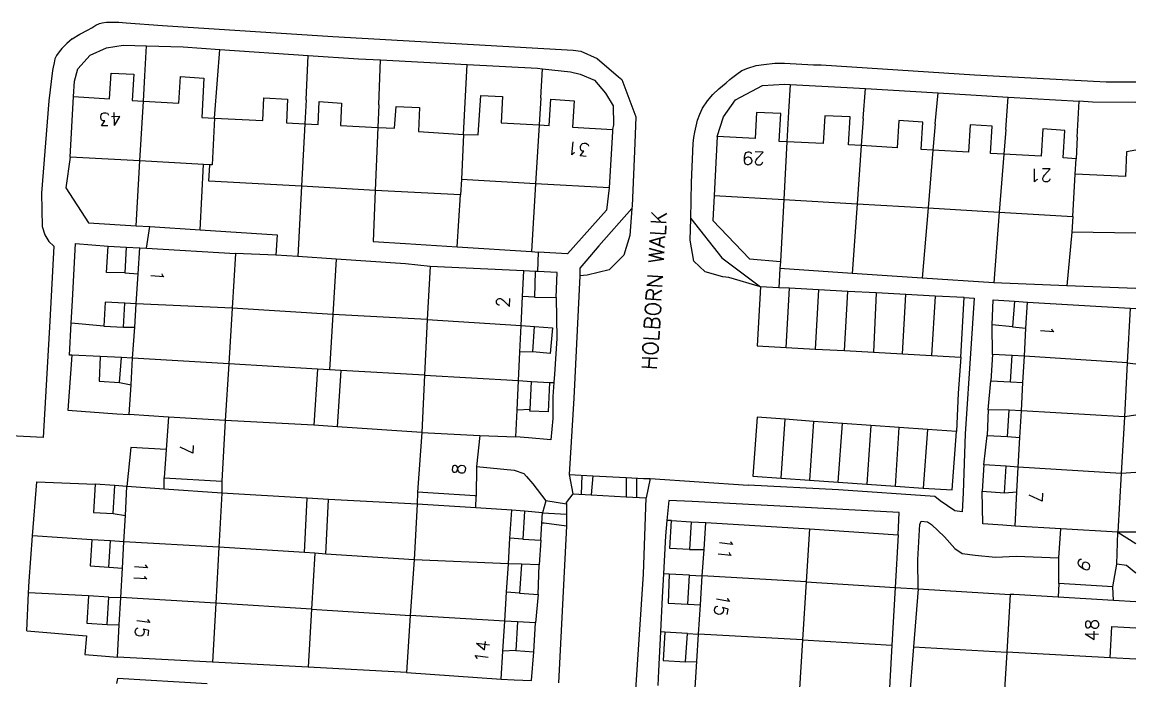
# Model space of a CAD drawing. Extents: x 427500 to 429848, y 434500 to 436505.
# Drawn here: x 429398.1 to 429500, y 435263.7 to 435324 of the extents above; entities that cross this region are included whole.
import ezdxf

# ---------------------------------------------------------------- set-up
doc = ezdxf.new("R2010")
doc.units = 0
doc.layers.add('LPTIP_Ex_Base', color=8, linetype='Continuous')
doc.styles.add('MtXpl_Romans', font='romans__.ttf')

msp = doc.modelspace()

# ---------------------------------------------------------------- linework, layer by layer
at = {"layer": 'LPTIP_Ex_Base', "color": 251, "true_color": 0x636466}
for p, q in [((429404.45, 435323.5), (429404.8, 435323.75)), ((429404.8, 435323.75), (429405.15, 435323.9)), ((429405.15, 435323.9), (429405.4, 435323.95)), ((429405.4, 435323.95), (429405.8, 435324)), ((429405.8, 435324), (429406.9, 435324)), ((429406.9, 435324), (429407.6, 435323.95)), ((429407.6, 435323.95), (429410.9, 435323.7)), ((429402.65, 435322.5), (429403.35, 435322.9)), ((429403.35, 435322.9), (429404.1, 435323.3)), ((429404.1, 435323.3), (429404.45, 435323.5)), ((429410.9, 435323.7), (429426.5, 435322.7)), ((429426.5, 435322.7), (429448.5, 435321.45)), ((429402.15, 435322.05), (429401.7, 435321.6)), ((429402.65, 435322.5), (429402.15, 435322.05)), ((429405.8, 435321.65), (429407.3, 435321.9)), ((429407.3, 435321.9), (429409.45, 435321.84)), ((429409.3, 435319.1), (429409.45, 435321.84)), ((429409.45, 435321.84), (429412.8, 435321.75)), ((429412.8, 435321.75), (429416.16, 435321.52)), ((429401.2, 435320.95), (429401.05, 435320.65)), ((429401.45, 435321.3), (429401.2, 435320.95)), ((429401.7, 435321.6), (429401.45, 435321.3)), ((429403.15, 435319.75), (429404.3, 435321)), ((429404.3, 435321), (429405.8, 435321.65)), ((429415.95, 435318.75), (429416.16, 435321.52)), ((429416.16, 435321.52), (429424.25, 435320.96)), ((429424.05, 435316.9), (429424.25, 435320.96)), ((429424.25, 435320.96), (429428.85, 435320.65)), ((429448.5, 435321.45), (429449.2, 435321.35)), ((429449.2, 435321.35), (429450.7, 435320.7)), ((429450.7, 435320.7), (429452.66, 435319)), ((429400.9, 435319.9), (429400.85, 435319.6)), ((429401, 435320.3), (429400.9, 435319.9)), ((429401.05, 435320.65), (429401, 435320.3)), ((429402.85, 435318.6), (429403.15, 435319.75)), ((429428.85, 435320.65), (429430.86, 435320.55)), ((429430.7, 435316.45), (429430.86, 435320.55)), ((429430.86, 435320.55), (429438.79, 435320.13)), ((429438.65, 435317.25), (429438.79, 435320.13)), ((429438.79, 435320.13), (429445.25, 435319.8)), ((429445.25, 435319.8), (429445.71, 435319.75)), ((429445.55, 435317.1), (429445.71, 435319.75)), ((429445.71, 435319.75), (429448.25, 435319.45)), ((429463.95, 435319.6), (429464.5, 435319.8)), ((429464.5, 435319.8), (429465.25, 435320.05)), ((429465.25, 435320.05), (429465.95, 435320.15)), ((429465.95, 435320.15), (429466.95, 435320.25)), ((429466.95, 435320.25), (429467.85, 435320.25)), ((429467.85, 435320.25), (429470.5, 435320.1)), ((429470.5, 435320.1), (429471.2, 435320.1)), ((429471.2, 435320.1), (429485.25, 435319.2)), ((429400.85, 435319.6), (429400.5, 435316.8)), ((429406.05, 435317), (429406.2, 435319.35)), ((429406.2, 435319.35), (429408.3, 435319.25)), ((429408.3, 435319.25), (429408.15, 435316.85)), ((429409.17, 435316.79), (429409.3, 435319.1)), ((429412.4, 435316.6), (429412.55, 435319.05)), ((429412.55, 435319.05), (429414.7, 435318.9)), ((429414.7, 435318.9), (429414.5, 435315.3)), ((429415.68, 435315.24), (429415.95, 435318.75)), ((429448.25, 435319.45), (429449.15, 435319.25)), ((429449.15, 435319.25), (429450.45, 435318.7)), ((429450.45, 435318.7), (429451.45, 435317.5)), ((429452.66, 435319), (429452.95, 435318.75)), ((429452.95, 435318.75), (429454.25, 435315.35)), ((429462.5, 435318.45), (429462.85, 435318.76)), ((429462.85, 435318.76), (429463, 435318.9)), ((429463, 435318.9), (429463.5, 435319.25)), ((429463.5, 435319.25), (429463.95, 435319.6)), ((429485.25, 435319.2), (429497.3, 435318.55)), ((429402.75, 435317.2), (429402.85, 435318.6)), ((429461.3, 435317.4), (429461.85, 435317.9)), ((429461.85, 435317.9), (429462.5, 435318.45)), ((429463.35, 435316.9), (429465.85, 435318.2)), ((429465.85, 435318.2), (429467.85, 435318.35)), ((429467.85, 435318.35), (429468.36, 435318.32)), ((429468.36, 435318.32), (429468.22, 435315.79)), ((429468.36, 435318.32), (429474.15, 435318)), ((429474.15, 435318), (429475.25, 435317.93)), ((429475.05, 435315.2), (429475.25, 435317.93)), ((429475.25, 435317.93), (429481.9, 435317.53)), ((429497.3, 435318.55), (429500, 435318.55)), ((429400.5, 435316.8), (429399.85, 435308.35)), ((429402.45, 435311.65), (429402.75, 435317.2)), ((429402.75, 435317.2), (429406.05, 435317)), ((429408.15, 435316.85), (429409.17, 435316.79)), ((429408.85, 435311.31), (429409.17, 435316.79)), ((429409.17, 435316.79), (429412.4, 435316.6)), ((429420.1, 435315), (429420.2, 435317.1)), ((429420.2, 435317.1), (429422.35, 435316.95)), ((429422.35, 435316.95), (429422.25, 435314.8)), ((429424.05, 435316.9), (429423.94, 435314.71)), ((429425.15, 435314.65), (429425.25, 435316.75)), ((429425.25, 435316.75), (429427.3, 435316.6)), ((429427.3, 435316.6), (429427.2, 435314.55)), ((429438.48, 435313.74), (429438.65, 435317.25)), ((429439.8, 435313.7), (429440.05, 435317.3)), ((429440.05, 435317.3), (429442.05, 435317.2)), ((429442.05, 435317.2), (429441.9, 435314.8)), ((429445.55, 435317.1), (429445.4, 435314.6)), ((429446.3, 435314.55), (429446.45, 435316.95)), ((429446.45, 435316.95), (429448.6, 435316.8)), ((429448.6, 435316.8), (429448.45, 435314.4)), ((429451.45, 435317.5), (429452.15, 435316.35)), ((429460.35, 435316.15), (429460.8, 435316.8)), ((429460.8, 435316.8), (429461.3, 435317.4)), ((429462.25, 435315.35), (429463.35, 435316.9)), ((429481.65, 435314.7), (429481.9, 435317.53)), ((429481.9, 435317.53), (429484.9, 435317.35)), ((429484.9, 435317.35), (429488.33, 435317.15)), ((429488.1, 435314.2), (429488.33, 435317.15)), ((429488.33, 435317.15), (429494.81, 435316.77)), ((429494.65, 435313.5), (429494.81, 435316.77)), ((429496.05, 435316.7), (429494.81, 435316.77)), ((429500, 435316.65), (429496.05, 435316.7)), ((429430.7, 435316.45), (429430.62, 435314.38)), ((429432.15, 435314.3), (429432.3, 435316.3)), ((429432.3, 435316.3), (429434.45, 435316.2)), ((429434.45, 435316.2), (429434.35, 435314)), ((429452.15, 435316.35), (429452.2, 435314.6)), ((429459.9, 435315.05), (429460.1, 435315.6)), ((429460.1, 435315.6), (429460.35, 435316.15)), ((429465.3, 435315.75), (429465.15, 435313.35)), ((429467.5, 435315.65), (429465.3, 435315.75)), ((429467.35, 435313.1), (429467.5, 435315.65)), ((429468.22, 435315.79), (429468.07, 435313.06)), ((429414.5, 435315.3), (429415.68, 435315.24)), ((429415.68, 435315.24), (429415.45, 435310.95)), ((429415.68, 435315.24), (429420.1, 435315)), ((429422.25, 435314.8), (429423.94, 435314.71)), ((429423.94, 435314.71), (429423.64, 435308.99)), ((429423.94, 435314.71), (429425.15, 435314.65)), ((429427.2, 435314.55), (429430.62, 435314.38)), ((429441.9, 435314.8), (429445.4, 435314.6)), ((429445.4, 435314.6), (429445.07, 435309.22)), ((429445.4, 435314.6), (429446.3, 435314.55)), ((429452.2, 435314.6), (429452.1, 435314.2)), ((429454.25, 435315.35), (429454.15, 435312.95)), ((429459.75, 435314.5), (429459.9, 435315.05)), ((429461.7, 435313.55), (429462.25, 435315.35)), ((429471.55, 435315.45), (429471.4, 435312.9)), ((429473.85, 435315.35), (429471.55, 435315.45)), ((429473.7, 435312.8), (429473.85, 435315.35)), ((429475.05, 435315.2), (429474.87, 435312.72)), ((429478.3, 435315), (429478.15, 435312.5)), ((429480.5, 435314.85), (429478.3, 435315)), ((429480.35, 435312.35), (429480.5, 435314.85)), ((429481.65, 435314.7), (429481.44, 435312.29)), ((429484.85, 435314.6), (429484.7, 435312.1)), ((429486.85, 435314.5), (429484.85, 435314.6)), ((429430.62, 435314.38), (429430.39, 435308.62)), ((429430.62, 435314.38), (429432.15, 435314.3)), ((429434.35, 435314), (429438.48, 435313.74)), ((429438.48, 435313.74), (429438.27, 435309.6)), ((429438.48, 435313.74), (429439.8, 435313.7)), ((429448.45, 435314.4), (429452.1, 435314.2)), ((429452.09, 435314), (429451.8, 435308.85)), ((429452.1, 435314.2), (429452.09, 435314)), ((429459.55, 435313.45), (429459.65, 435313.95)), ((429459.65, 435313.95), (429459.75, 435314.5)), ((429461.7, 435313.55), (429461.4, 435308.15)), ((429465.15, 435313.35), (429461.7, 435313.55)), ((429486.7, 435312), (429486.85, 435314.5)), ((429488.1, 435314.2), (429487.92, 435311.93)), ((429491.5, 435314.25), (429491.35, 435311.75)), ((429493.5, 435314.1), (429491.5, 435314.25)), ((429493.35, 435311.6), (429493.5, 435314.1)), ((429454.15, 435312.95), (429453.9, 435307.2)), ((429459.35, 435309.35), (429459.5, 435312.9)), ((429459.5, 435312.9), (429459.55, 435313.45)), ((429468.07, 435313.06), (429467.35, 435313.1)), ((429468.07, 435313.06), (429467.78, 435307.78)), ((429471.4, 435312.9), (429468.07, 435313.06)), ((429474.87, 435312.72), (429473.7, 435312.8)), ((429474.87, 435312.72), (429474.5, 435307.39)), ((429478.15, 435312.5), (429474.87, 435312.72)), ((429494.65, 435313.5), (429494.55, 435311.5)), ((429402.45, 435311.65), (429402.05, 435308.85)), ((429408.85, 435311.31), (429402.45, 435311.65)), ((429481.44, 435312.29), (429480.35, 435312.35)), ((429481.44, 435312.29), (429480.99, 435307.01)), ((429484.7, 435312.1), (429481.44, 435312.29)), ((429487.92, 435311.93), (429486.7, 435312)), ((429487.92, 435311.93), (429487.51, 435306.63)), ((429491.35, 435311.75), (429487.92, 435311.93)), ((429494.55, 435311.5), (429493.35, 435311.6)), ((429494.47, 435310.1), (429494.55, 435311.5)), ((429499.15, 435312.15), (429499.05, 435309.9)), ((429500, 435312.3), (429499.15, 435312.15)), ((429408.51, 435305.37), (429408.85, 435311.31)), ((429414.65, 435310.99), (429408.85, 435311.31)), ((429414.35, 435305), (429414.65, 435310.99)), ((429415.25, 435310.96), (429414.65, 435310.99)), ((429415.15, 435309.45), (429415.25, 435310.96)), ((429415.45, 435310.95), (429415.25, 435310.96)), ((429423.64, 435308.99), (429415.15, 435309.45)), ((429438.27, 435309.6), (429438.2, 435308.2)), ((429445.07, 435309.22), (429438.27, 435309.6)), ((429494.24, 435306.24), (429494.47, 435310.1)), ((429499.05, 435309.9), (429494.47, 435310.1)), ((429402.05, 435308.85), (429404.13, 435305.65)), ((429423.64, 435308.99), (429423.3, 435302.57)), ((429430.39, 435308.62), (429423.64, 435308.99)), ((429430.39, 435308.62), (429430.2, 435303.95)), ((429438.2, 435308.2), (429430.39, 435308.62)), ((429445.07, 435309.22), (429444.69, 435303.01)), ((429451.8, 435308.85), (429445.07, 435309.22)), ((429451.8, 435308.85), (429451.55, 435306.8)), ((429459.26, 435306.05), (429459.35, 435309.35)), ((429399.85, 435308.35), (429399.9, 435305.3)), ((429437.9, 435303.45), (429438.2, 435308.2)), ((429461.4, 435308.15), (429461.3, 435305.85)), ((429461.4, 435308.15), (429467.78, 435307.78)), ((429467.78, 435307.78), (429467.47, 435302.1)), ((429467.78, 435307.78), (429474.5, 435307.39)), ((429451.55, 435306.8), (429447.99, 435302.8)), ((429453.88, 435306.97), (429450.85, 435303.55)), ((429453.88, 435306.97), (429453.7, 435304.5)), ((429453.9, 435307.2), (429453.88, 435306.97)), ((429474.5, 435307.39), (429474.05, 435301.02)), ((429474.5, 435307.39), (429480.99, 435307.01)), ((429480.99, 435307.01), (429480.44, 435300.59)), ((429480.99, 435307.01), (429487.51, 435306.63)), ((429487.51, 435306.63), (429487, 435300.15)), ((429487.51, 435306.63), (429494.24, 435306.24)), ((429404.13, 435305.65), (429408.51, 435305.37)), ((429408.51, 435305.37), (429409.74, 435305.3)), ((429459.2, 435304.05), (429459.26, 435306.05)), ((429459.26, 435306.05), (429462.1, 435302.45)), ((429461.3, 435305.85), (429464.66, 435302.35)), ((429494.24, 435306.24), (429494.15, 435304.8)), ((429399.9, 435305.3), (429400.15, 435304.55)), ((429400.15, 435304.55), (429400.5, 435303.95)), ((429409.45, 435303.33), (429409.74, 435305.3)), ((429409.74, 435305.3), (429414.35, 435305)), ((429414.35, 435305), (429421.4, 435304.55)), ((429421.4, 435304.55), (429421.3, 435302.7)), ((429453.7, 435304.5), (429453.15, 435302.7)), ((429494.15, 435304.8), (429493.7, 435299.89)), ((429500, 435304.7), (429494.15, 435304.8)), ((429400.5, 435303.95), (429400.95, 435303.5)), ((429400.95, 435303.5), (429400.6, 435296.65)), ((429402.67, 435298.55), (429402.95, 435303.75)), ((429402.95, 435303.75), (429405.95, 435303.5)), ((429405.8, 435301.1), (429405.95, 435303.5)), ((429405.95, 435303.5), (429407.6, 435303.42)), ((429407.6, 435303.42), (429407.45, 435301.06)), ((429407.6, 435303.42), (429408.83, 435303.37)), ((429408.68, 435300.99), (429408.83, 435303.37)), ((429408.83, 435303.37), (429409.45, 435303.33)), ((429409.45, 435303.33), (429417.6, 435302.85)), ((429430.2, 435303.95), (429433.15, 435303.76)), ((429433.15, 435303.76), (429437.9, 435303.45)), ((429437.9, 435303.45), (429444.69, 435303.01)), ((429450.85, 435303.55), (429449.65, 435302.15)), ((429459.55, 435302.15), (429459.2, 435304.05)), ((429417.6, 435302.85), (429417.29, 435297.85)), ((429421.3, 435302.7), (429417.6, 435302.85)), ((429423.3, 435302.57), (429421.3, 435302.7)), ((429426.8, 435302.33), (429423.3, 435302.57)), ((429426.8, 435302.33), (429426.5, 435297.26)), ((429433.15, 435301.91), (429426.8, 435302.33)), ((429444.69, 435303.01), (429445.3, 435302.97)), ((429445.3, 435302.97), (429445.25, 435301.19)), ((429447.99, 435302.8), (429445.3, 435302.97)), ((429453.15, 435302.7), (429451.8, 435301.35)), ((429462.1, 435302.45), (429465.65, 435299.8)), ((429464.66, 435302.35), (429467.47, 435302.1)), ((429435.41, 435301.65), (429433.15, 435301.91)), ((429435.41, 435301.65), (429435.13, 435296.79)), ((429444, 435301.25), (429435.41, 435301.65)), ((429449.65, 435302.15), (429449.1, 435301.5)), ((429449.1, 435301.5), (429449.1, 435300.8)), ((429451.8, 435301.35), (429449.8, 435300.85)), ((429460.6, 435301.15), (429459.55, 435302.15)), ((429467.43, 435301.46), (429467.34, 435299.71)), ((429467.47, 435302.1), (429467.43, 435301.46)), ((429474.05, 435301.02), (429467.43, 435301.46)), ((429407.45, 435301.06), (429405.8, 435301.1)), ((429407.45, 435301.06), (429408.68, 435300.99)), ((429408.5, 435298.25), (429408.68, 435300.99)), ((429443.88, 435298.91), (429444, 435301.25)), ((429445.04, 435301.2), (429444, 435301.25)), ((429445.04, 435301.2), (429444.95, 435298.85)), ((429445.25, 435301.19), (429445.04, 435301.2)), ((429447.05, 435301.1), (429445.25, 435301.19)), ((429446.95, 435298.8), (429447.05, 435301.1)), ((429449.1, 435300.8), (429448.55, 435289.6)), ((429449.8, 435300.85), (429449.1, 435300.8)), ((429462.2, 435300.7), (429460.6, 435301.15)), ((429462.75, 435300.65), (429462.2, 435300.7)), ((429465.65, 435299.8), (429462.75, 435300.65)), ((429480.44, 435300.59), (429474.05, 435301.02)), ((429487, 435300.15), (429480.44, 435300.59)), ((429465.65, 435299.8), (429465.35, 435294.4)), ((429467.34, 435299.71), (429465.65, 435299.8)), ((429468.3, 435299.66), (429467.34, 435299.71)), ((429468, 435294.25), (429468.3, 435299.66)), ((429470.95, 435299.52), (429468.3, 435299.66)), ((429470.95, 435299.52), (429470.65, 435294.1)), ((429473.65, 435299.37), (429470.95, 435299.52)), ((429473.35, 435293.95), (429473.65, 435299.37)), ((429476.25, 435299.23), (429473.65, 435299.37)), ((429493.7, 435299.89), (429487, 435300.15)), ((429500, 435299.65), (429493.7, 435299.89)), ((429402.56, 435296.48), (429402.67, 435298.55)), ((429405.65, 435298.4), (429405.55, 435296.2)), ((429407.45, 435298.31), (429405.65, 435298.4)), ((429407.35, 435296.1), (429407.45, 435298.31)), ((429408.5, 435298.25), (429407.45, 435298.31)), ((429408.37, 435296.1), (429408.5, 435298.25)), ((429417.29, 435297.85), (429408.5, 435298.25)), ((429443.75, 435296.25), (429443.88, 435298.91)), ((429444.95, 435298.85), (429443.88, 435298.91)), ((429444.95, 435298.85), (429446.95, 435298.8)), ((429446.95, 435298.8), (429447, 435295.05)), ((429476.25, 435299.23), (429476, 435293.8)), ((429478.95, 435299.09), (429476.25, 435299.23)), ((429478.65, 435293.65), (429478.95, 435299.09)), ((429481.65, 435298.94), (429478.95, 435299.09)), ((429481.65, 435298.94), (429481.3, 435293.5)), ((429484.3, 435298.8), (429481.65, 435298.94)), ((429484, 435293.35), (429484.3, 435298.8)), ((429484.3, 435298.8), (429485.2, 435298.75)), ((429485.2, 435298.75), (429484.9, 435294.15)), ((429486.85, 435296.3), (429486.95, 435298.6)), ((429486.95, 435298.6), (429488.9, 435298.47)), ((429488.9, 435298.47), (429488.71, 435296.14)), ((429488.9, 435298.47), (429490.08, 435298.38)), ((429489.95, 435296.02), (429490.08, 435298.38)), ((429490.08, 435298.38), (429499.5, 435297.85)), ((429417.29, 435297.85), (429416.97, 435292.75)), ((429426.5, 435297.26), (429417.29, 435297.85)), ((429426.5, 435297.26), (429426.2, 435292.21)), ((429435.13, 435296.79), (429426.5, 435297.26)), ((429499.5, 435297.85), (429499.23, 435292.85)), ((429499.5, 435297.85), (429500, 435297.8)), ((429400.6, 435296.65), (429400, 435286.01)), ((429402.4, 435293.55), (429402.56, 435296.48)), ((429405.55, 435296.2), (429402.56, 435296.48)), ((429405.55, 435296.2), (429407.35, 435296.1)), ((429435.13, 435296.79), (429434.88, 435291.7)), ((429435.13, 435296.79), (429443.75, 435296.25)), ((429443.63, 435293.8), (429443.75, 435296.25)), ((429443.75, 435296.25), (429444.95, 435296.17)), ((429486.9, 435293.6), (429486.85, 435296.3)), ((429488.71, 435296.14), (429486.85, 435296.3)), ((429407.35, 435296.1), (429408.37, 435296.1)), ((429408.18, 435293.26), (429408.37, 435296.1)), ((429444.8, 435293.85), (429444.95, 435296.17)), ((429444.95, 435296.17), (429446.6, 435296.05)), ((429446.6, 435296.05), (429446.4, 435293.7)), ((429488.71, 435296.14), (429489.95, 435296.02)), ((429489.81, 435293.45), (429489.95, 435296.02)), ((429447, 435295.05), (429446.8, 435291.8)), ((429465.35, 435294.4), (429468, 435294.25)), ((429468, 435294.25), (429470.65, 435294.1)), ((429402.6, 435293.54), (429402.26, 435288.49)), ((429402.6, 435293.54), (429402.4, 435293.55)), ((429405.2, 435293.43), (429402.6, 435293.54)), ((429405.2, 435293.43), (429405.1, 435291.15)), ((429407.15, 435293.32), (429405.2, 435293.43)), ((429406.97, 435291.05), (429407.15, 435293.32)), ((429408.18, 435293.26), (429407.15, 435293.32)), ((429408.03, 435290.83), (429408.18, 435293.26)), ((429416.97, 435292.75), (429408.18, 435293.26)), ((429443.5, 435291.21), (429443.63, 435293.8)), ((429444.8, 435293.85), (429443.63, 435293.8)), ((429446.4, 435293.7), (429444.8, 435293.85)), ((429470.65, 435294.1), (429473.35, 435293.95)), ((429473.35, 435293.95), (429476, 435293.8)), ((429476, 435293.8), (429478.65, 435293.65)), ((429478.65, 435293.65), (429481.3, 435293.5)), ((429481.3, 435293.5), (429484, 435293.35)), ((429484, 435293.35), (429483.75, 435290.05)), ((429484.9, 435294.15), (429484.4, 435286.35)), ((429486.9, 435293.6), (429486.75, 435291.2)), ((429488.7, 435293.51), (429486.9, 435293.6)), ((429488.55, 435291.1), (429488.7, 435293.51)), ((429489.81, 435293.45), (429488.7, 435293.51)), ((429489.68, 435291.05), (429489.81, 435293.45)), ((429499.23, 435292.85), (429489.81, 435293.45)), ((429416.97, 435292.75), (429416.66, 435287.55)), ((429425.1, 435292.27), (429416.97, 435292.75)), ((429425.1, 435292.27), (429424.75, 435287.13)), ((429426.2, 435292.21), (429425.1, 435292.27)), ((429427.25, 435292.14), (429426.2, 435292.21)), ((429427.25, 435292.14), (429426.91, 435286.99)), ((429434.88, 435291.7), (429427.25, 435292.14)), ((429499.23, 435292.85), (429498.96, 435287.88)), ((429499.23, 435292.85), (429500, 435292.75)), ((429405.1, 435291.15), (429406.97, 435291.05)), ((429434.88, 435291.7), (429434.65, 435286.45)), ((429434.88, 435291.7), (429443.5, 435291.21)), ((429443.37, 435288.5), (429443.5, 435291.21)), ((429443.5, 435291.21), (429444.7, 435291.14)), ((429444.56, 435288.56), (429444.7, 435291.14)), ((429444.7, 435291.14), (429446.35, 435291.05)), ((429446.8, 435291.8), (429446.74, 435291.03)), ((429486.49, 435288.55), (429486.75, 435291.2)), ((429486.75, 435291.2), (429488.55, 435291.1)), ((429488.55, 435291.1), (429489.68, 435291.05)), ((429406.97, 435291.05), (429408.03, 435290.83)), ((429407.85, 435288.1), (429408.03, 435290.83)), ((429446.35, 435291.05), (429446.2, 435288.35)), ((429446.35, 435291.05), (429446.74, 435291.03)), ((429446.74, 435291.03), (429446.65, 435289.75)), ((429489.55, 435288.45), (429489.68, 435291.05)), ((429446.65, 435289.75), (429446.65, 435287.75)), ((429448.55, 435289.6), (429448.14, 435282.61)), ((429483.75, 435290.05), (429483.6, 435286.55)), ((429402.26, 435288.49), (429406.74, 435288.18)), ((429406.74, 435288.18), (429407.85, 435288.1)), ((429411.45, 435287.87), (429407.85, 435288.1)), ((429443.25, 435286.05), (429443.37, 435288.5)), ((429444.56, 435288.56), (429443.37, 435288.5)), ((429444.55, 435288.4), (429444.56, 435288.56)), ((429446.2, 435288.35), (429444.55, 435288.4)), ((429486.49, 435288.55), (429486.4, 435286.2)), ((429488.4, 435288.49), (429486.49, 435288.55)), ((429488.25, 435286.1), (429488.4, 435288.49)), ((429489.55, 435288.45), (429488.4, 435288.49)), ((429489.4, 435286.01), (429489.55, 435288.45)), ((429498.96, 435287.88), (429489.55, 435288.45)), ((429500, 435288.05), (429498.96, 435287.88)), ((429411.45, 435287.87), (429411.25, 435284.9)), ((429416.66, 435287.55), (429411.45, 435287.87)), ((429416.66, 435287.55), (429416.35, 435282)), ((429424.75, 435287.13), (429416.66, 435287.55)), ((429426.91, 435286.99), (429424.75, 435287.13)), ((429446.65, 435287.75), (429446.45, 435285.8)), ((429465.35, 435287.85), (429464.95, 435282.45)), ((429467.9, 435287.67), (429465.35, 435287.85)), ((429467.55, 435282.27), (429467.9, 435287.67)), ((429470.5, 435287.48), (429467.9, 435287.67)), ((429470.5, 435287.48), (429470.15, 435282.09)), ((429473.15, 435287.29), (429470.5, 435287.48)), ((429472.75, 435281.92), (429473.15, 435287.29)), ((429475.75, 435287.11), (429473.15, 435287.29)), ((429475.75, 435287.11), (429475.4, 435281.73)), ((429478.35, 435286.92), (429475.75, 435287.11)), ((429498.96, 435287.88), (429498.67, 435282.7)), ((429400, 435286.01), (429395.3, 435286.25)), ((429434.65, 435286.45), (429426.91, 435286.99)), ((429434.65, 435286.45), (429434.24, 435281)), ((429434.65, 435286.45), (429439.95, 435286.2)), ((429439.95, 435286.2), (429439.67, 435283.35)), ((429439.95, 435286.2), (429443.25, 435286.05)), ((429444.4, 435285.96), (429443.25, 435286.05)), ((429478, 435281.56), (429478.35, 435286.92)), ((429480.95, 435286.74), (429478.35, 435286.92)), ((429480.95, 435286.74), (429480.55, 435281.38)), ((429483.6, 435286.55), (429480.95, 435286.74)), ((429483.2, 435281.2), (429483.6, 435286.55)), ((429484.4, 435286.35), (429484.2, 435280.95)), ((429486.1, 435283.5), (429486.4, 435286.2)), ((429486.4, 435286.2), (429488.25, 435286.1)), ((429488.25, 435286.1), (429489.4, 435286.01)), ((429489.24, 435283.3), (429489.4, 435286.01)), ((429408, 435285.1), (429407.65, 435281.51)), ((429411.25, 435284.9), (429408, 435285.1)), ((429446.45, 435285.8), (429444.4, 435285.96)), ((429411.25, 435284.9), (429411.07, 435282.3)), ((429439.67, 435283.35), (429439.61, 435280.65)), ((429439.67, 435283.35), (429443.1, 435283)), ((429443.1, 435283), (429444, 435282.7)), ((429486.1, 435283.5), (429485.95, 435281.1)), ((429488.15, 435283.37), (429486.1, 435283.5)), ((429488, 435280.95), (429488.15, 435283.37)), ((429489.24, 435283.3), (429488.15, 435283.37)), ((429489.12, 435281.02), (429489.24, 435283.3)), ((429498.67, 435282.7), (429489.24, 435283.3)), ((429399.02, 435277), (429399.4, 435281.95)), ((429399.4, 435281.95), (429404.75, 435281.74)), ((429411.05, 435281.27), (429411.07, 435282.3)), ((429411.07, 435282.3), (429416.35, 435282)), ((429416.35, 435282), (429416.33, 435280.9)), ((429444, 435282.7), (429444.24, 435282.42)), ((429444.24, 435282.42), (429444.8, 435281.75)), ((429448.14, 435282.61), (429450.3, 435282.5)), ((429448.14, 435282.61), (429448.48, 435280.84)), ((429449.3, 435282.55), (429449.25, 435280.8)), ((429450.3, 435282.5), (429450.15, 435280.75)), ((429450.3, 435282.5), (429453.35, 435282.33)), ((429453.35, 435282.33), (429454.95, 435282.25)), ((429453.35, 435282.33), (429453.35, 435280.57)), ((429454.3, 435282.28), (429454.3, 435280.52)), ((429454.95, 435282.25), (429455.55, 435282.25)), ((429455.55, 435282.25), (429455.2, 435280.47)), ((429455.55, 435282.25), (429464.53, 435281.65)), ((429464.95, 435282.45), (429467.55, 435282.27)), ((429467.55, 435282.27), (429470.15, 435282.09)), ((429470.15, 435282.09), (429472.75, 435281.92)), ((429498.67, 435282.7), (429498.35, 435277.35)), ((429500, 435282.8), (429498.67, 435282.7)), ((429404.75, 435281.74), (429404.6, 435279.15)), ((429406.56, 435281.6), (429404.75, 435281.74)), ((429406.4, 435279.05), (429406.56, 435281.6)), ((429407.65, 435281.51), (429406.56, 435281.6)), ((429407.51, 435278.87), (429407.65, 435281.51)), ((429411.05, 435281.27), (429407.65, 435281.51)), ((429416.33, 435280.9), (429411.05, 435281.27)), ((429434.24, 435281), (429434.21, 435279.91)), ((429439.54, 435280.66), (429434.24, 435281)), ((429444.8, 435281.75), (429446, 435280.2)), ((429472.8, 435281.2), (429464.53, 435281.65)), ((429472.75, 435281.92), (429475.4, 435281.73)), ((429481.6, 435280.6), (429472.8, 435281.2)), ((429475.4, 435281.73), (429478, 435281.56)), ((429478, 435281.56), (429480.55, 435281.38)), ((429480.55, 435281.38), (429483.2, 435281.2)), ((429484.2, 435280.95), (429484.1, 435279.2)), ((429485.95, 435281.1), (429488, 435280.95)), ((429486, 435278.1), (429485.95, 435281.1)), ((429488, 435280.95), (429489.12, 435281.02)), ((429488.95, 435277.9), (429489.12, 435281.02)), ((429416.33, 435280.9), (429416.06, 435275.98)), ((429424.16, 435280.44), (429416.33, 435280.9)), ((429423.9, 435275.47), (429424.16, 435280.44)), ((429426.11, 435280.33), (429424.16, 435280.44)), ((429425.85, 435275.34), (429426.11, 435280.33)), ((429434.21, 435279.91), (429426.11, 435280.33)), ((429434.21, 435279.91), (429433.94, 435274.82)), ((429439.6, 435279.57), (429434.21, 435279.91)), ((429439.61, 435280.65), (429439.54, 435280.66)), ((429439.6, 435279.57), (429439.61, 435280.65)), ((429446, 435280.2), (429445.7, 435279.1)), ((429447.88, 435279.9), (429446, 435280.2)), ((429448.48, 435280.84), (429447.87, 435280.06)), ((429447.87, 435280.06), (429447.88, 435279.9)), ((429447.88, 435279.9), (429447.9, 435277.9)), ((429448.48, 435280.84), (429450.15, 435280.75)), ((429450.15, 435280.75), (429453.35, 435280.57)), ((429453.35, 435280.57), (429455.2, 435280.47)), ((429454.95, 435273.5), (429455.2, 435280.47)), ((429457.25, 435280.25), (429457.08, 435278.42)), ((429459.41, 435280.14), (429457.25, 435280.25)), ((429478.35, 435279.15), (429459.41, 435280.14)), ((429482.1, 435280.2), (429481.6, 435280.6)), ((429483.45, 435279.3), (429482.1, 435280.2)), ((429404.6, 435279.15), (429406.4, 435279.05)), ((429406.4, 435279.05), (429407.51, 435278.87)), ((429407.37, 435276.45), (429407.51, 435278.87)), ((429442.89, 435279.36), (429439.6, 435279.57)), ((429442.72, 435276.79), (429442.89, 435279.36)), ((429444.05, 435279.25), (429442.89, 435279.36)), ((429444.05, 435279.25), (429443.9, 435276.7)), ((429445.7, 435279.1), (429444.05, 435279.25)), ((429445.65, 435278.17), (429445.7, 435279.1)), ((429445.7, 435279.1), (429447.89, 435279)), ((429478.25, 435277.1), (429478.35, 435279.15)), ((429484.1, 435279.2), (429483.45, 435279.3)), ((429445.55, 435276.6), (429445.65, 435278.17)), ((429445.85, 435278.15), (429445.65, 435278.17)), ((429447.9, 435277.9), (429445.85, 435278.15)), ((429447.9, 435277.9), (429447.15, 435263.54)), ((429457.08, 435278.42), (429456.95, 435277)), ((429457.5, 435278.4), (429457.08, 435278.42)), ((429457.35, 435275.85), (429457.5, 435278.4)), ((429457.5, 435278.4), (429459.3, 435278.3)), ((429459.3, 435278.3), (429459.15, 435275.75)), ((429459.3, 435278.3), (429460.65, 435278.23)), ((429460.48, 435275.75), (429460.65, 435278.23)), ((429460.65, 435278.23), (429470.15, 435277.65)), ((429480.2, 435277.55), (429480.25, 435278.05)), ((429480.25, 435278.05), (429480.35, 435278.35)), ((429480.35, 435278.35), (429480.95, 435278.3)), ((429480.95, 435278.3), (429481.3, 435278.05)), ((429481.3, 435278.05), (429482.5, 435276.9)), ((429487.82, 435277.98), (429486, 435278.1)), ((429488.95, 435277.9), (429487.82, 435277.98)), ((429493.14, 435277.65), (429488.95, 435277.9)), ((429398.7, 435272.85), (429399.02, 435277)), ((429404.45, 435276.65), (429399.02, 435277)), ((429456.95, 435277), (429456.76, 435273.53)), ((429470.15, 435277.65), (429469.84, 435272.8)), ((429470.15, 435277.65), (429478.25, 435277.1)), ((429478.25, 435277.1), (429477.98, 435272.28)), ((429480.05, 435274.8), (429480.2, 435277.55)), ((429482.5, 435276.9), (429483.45, 435275.85)), ((429492.96, 435274.99), (429493.14, 435277.65)), ((429498.35, 435277.35), (429493.14, 435277.65)), ((429498.27, 435274.4), (429498.35, 435277.35)), ((429500, 435277.35), (429498.35, 435277.35)), ((429498.35, 435277.35), (429500, 435276.3)), ((429404.45, 435276.65), (429404.3, 435274.25)), ((429406.15, 435276.54), (429404.45, 435276.65)), ((429406, 435274.15), (429406.15, 435276.54)), ((429407.37, 435276.45), (429406.15, 435276.54)), ((429407.24, 435274.04), (429407.37, 435276.45)), ((429416.06, 435275.98), (429407.37, 435276.45)), ((429416.06, 435275.98), (429415.79, 435270.85)), ((429423.9, 435275.47), (429416.06, 435275.98)), ((429442.57, 435274.45), (429442.72, 435276.79)), ((429443.9, 435276.7), (429442.72, 435276.79)), ((429443.9, 435276.7), (429445.55, 435276.6)), ((429445.55, 435276.6), (429445.4, 435274.35)), ((429459.15, 435275.75), (429457.35, 435275.85)), ((429483.45, 435275.85), (429484.1, 435275.4)), ((429424.85, 435275.41), (429423.9, 435275.47)), ((429424.85, 435275.41), (429424.56, 435270.29)), ((429425.85, 435275.34), (429424.85, 435275.41)), ((429433.94, 435274.82), (429425.85, 435275.34)), ((429433.94, 435274.82), (429433.59, 435269.72)), ((429442.57, 435274.45), (429433.94, 435274.82)), ((429459.15, 435275.75), (429460.48, 435275.75)), ((429460.32, 435273.35), (429460.48, 435275.75)), ((429480.09, 435272.14), (429480.05, 435274.8)), ((429484.1, 435275.4), (429485.3, 435275.25)), ((429485.3, 435275.25), (429487.15, 435275.05)), ((429487.15, 435275.05), (429489.05, 435275.15)), ((429489.05, 435275.15), (429492.96, 435274.99)), ((429492.96, 435272.64), (429492.96, 435274.99)), ((429404.3, 435274.25), (429406, 435274.15)), ((429406, 435274.15), (429407.24, 435274.04)), ((429407.1, 435271.35), (429407.24, 435274.04)), ((429442.41, 435271.86), (429442.57, 435274.45)), ((429443.76, 435274.41), (429442.57, 435274.45)), ((429443.76, 435274.41), (429443.6, 435271.75)), ((429445.4, 435274.35), (429443.76, 435274.41)), ((429445.3, 435271.65), (429445.4, 435274.35)), ((429497.9, 435272.35), (429498.27, 435274.4)), ((429499.15, 435274.3), (429498.27, 435274.4)), ((429500, 435273.6), (429499.15, 435274.3)), ((429398.65, 435271.8), (429398.7, 435272.85)), ((429454.2, 435262.45), (429454.95, 435273.5)), ((429456.76, 435273.53), (429456.65, 435271.4)), ((429457.3, 435273.5), (429456.76, 435273.53)), ((429457.3, 435273.5), (429457.2, 435270.85)), ((429459.15, 435273.41), (429457.3, 435273.5)), ((429459, 435270.75), (429459.15, 435273.41)), ((429459.15, 435273.41), (429460.32, 435273.35)), ((429460.15, 435270.69), (429460.32, 435273.35)), ((429469.84, 435272.8), (429460.32, 435273.35)), ((429469.84, 435272.8), (429469.51, 435267.5)), ((429469.84, 435272.8), (429477.98, 435272.28)), ((429398.5, 435268.3), (429398.65, 435271.8)), ((429404.15, 435271.5), (429398.65, 435271.8)), ((429442.24, 435269.2), (429442.41, 435271.86)), ((429443.6, 435271.75), (429442.41, 435271.86)), ((429443.6, 435271.75), (429445.3, 435271.65)), ((429477.98, 435272.28), (429477.68, 435266.99)), ((429477.98, 435272.28), (429480.09, 435272.14)), ((429480.09, 435272.14), (429479.66, 435266.85)), ((429480.09, 435272.14), (429488.5, 435271.65)), ((429492.96, 435272.64), (429492.9, 435271.39)), ((429497.9, 435272.35), (429492.96, 435272.64)), ((429497.95, 435271.1), (429497.9, 435272.35)), ((429404.15, 435271.5), (429404, 435269)), ((429406, 435271.4), (429404.15, 435271.5)), ((429405.85, 435268.9), (429406, 435271.4)), ((429406, 435271.4), (429407.1, 435271.35)), ((429406.96, 435268.85), (429407.1, 435271.35)), ((429415.79, 435270.85), (429407.1, 435271.35)), ((429415.79, 435270.85), (429415.5, 435265.45)), ((429424.56, 435270.29), (429415.79, 435270.85)), ((429445.3, 435271.65), (429445.05, 435269.05)), ((429456.65, 435271.4), (429456.49, 435268.23)), ((429457.2, 435270.85), (429459, 435270.75)), ((429459, 435270.75), (429460.15, 435270.69)), ((429488.5, 435271.65), (429488.19, 435266.35)), ((429488.65, 435271.64), (429488.5, 435271.65)), ((429488.85, 435271.63), (429488.65, 435271.64)), ((429492.9, 435271.39), (429488.85, 435271.63)), ((429497.95, 435271.1), (429492.9, 435271.39)), ((429500, 435270.98), (429497.95, 435271.1)), ((429424.56, 435270.29), (429424.25, 435265)), ((429424.56, 435270.29), (429431.76, 435269.84)), ((429431.76, 435269.84), (429433.59, 435269.72)), ((429433.59, 435269.72), (429433.25, 435264.5)), ((429442.24, 435269.2), (429433.59, 435269.72)), ((429459.98, 435268), (429460.15, 435270.69)), ((429404, 435269), (429405.85, 435268.9)), ((429405.85, 435268.9), (429406.96, 435268.85)), ((429406.8, 435265.9), (429406.96, 435268.85)), ((429442.06, 435266.45), (429442.24, 435269.2)), ((429443.4, 435269.14), (429442.24, 435269.2)), ((429443.4, 435269.14), (429443.25, 435266.5)), ((429445.05, 435269.05), (429443.4, 435269.14)), ((429444.9, 435266.4), (429445.05, 435269.05)), ((429497.65, 435265.85), (429497.81, 435268.72)), ((429497.81, 435268.72), (429500, 435268.59)), ((429398.5, 435268.3), (429403.95, 435267.85)), ((429403.95, 435267.85), (429403.8, 435266.15)), ((429456.49, 435268.23), (429456.3, 435264.65)), ((429456.9, 435268.2), (429456.49, 435268.23)), ((429456.9, 435268.2), (429456.75, 435265.6)), ((429458.96, 435268.06), (429456.9, 435268.2)), ((429458.8, 435265.47), (429458.96, 435268.06)), ((429458.96, 435268.06), (429459.98, 435268)), ((429459.83, 435265.51), (429459.98, 435268)), ((429469.51, 435267.5), (429459.98, 435268)), ((429469.51, 435267.5), (429469.2, 435262.52)), ((429469.51, 435267.5), (429477.68, 435266.99)), ((429477.68, 435266.99), (429477.4, 435261.97)), ((429479.66, 435266.85), (429479.25, 435261.85)), ((429479.66, 435266.85), (429488.19, 435266.35)), ((429403.8, 435266.15), (429405.68, 435265.99)), ((429405.68, 435265.99), (429406.8, 435265.9)), ((429415.5, 435265.45), (429406.8, 435265.9)), ((429441.9, 435263.9), (429442.06, 435266.45)), ((429443.25, 435266.5), (429442.06, 435266.45)), ((429443.25, 435266.5), (429444.9, 435266.4)), ((429444.7, 435263.78), (429444.9, 435266.4)), ((429488.19, 435266.35), (429487.9, 435261.45)), ((429497.65, 435265.85), (429488.19, 435266.35)), ((429500, 435265.72), (429497.65, 435265.85)), ((429424.25, 435265), (429415.5, 435265.45)), ((429433.25, 435264.5), (429424.25, 435265)), ((429456.3, 435264.65), (429456.25, 435263.32)), ((429456.75, 435265.6), (429458.8, 435265.47)), ((429458.8, 435265.47), (429459.83, 435265.51)), ((429459.68, 435263.09), (429459.83, 435265.51)), ((429406.8, 435263.95), (429406.7, 435263.5)), ((429415.01, 435263.45), (429406.8, 435263.95)), ((429433.25, 435264.5), (429441.9, 435263.9)), ((429441.9, 435263.9), (429443.1, 435263.84)), ((429443.1, 435263.84), (429444.7, 435263.78))]:
    msp.add_line(p, q, dxfattribs=at)

# ---------------------------------------------------------------- texts
at = {"layer": 'LPTIP_Ex_Base', "color": 251, "true_color": 0x636466, "style": 'MtXpl_Romans'}
for s, height, rotation, p in [('43', 1.2, 181.7, (429407.15, 435315.77)), ('31', 1.2, 173.9, (429450.08, 435312.88)), ('29', 1.2, 178.5, (429466.05, 435312.11)), ('21', 1.2, 180.2, (429492.33, 435310.59)), ('HOLBORN WALK', 1.4, 86.4, (429456.16, 435292.14)), ('1', 1.2, 265.9, (429409.89, 435301.35)), ('2', 1.2, 85.7, (429442.65, 435297.84)), ('1', 1.2, 265.5, (429491.34, 435296.34)), ('7', 1.2, 267.4, (429412.53, 435285.49)), ('8', 1.2, 87, (429438.61, 435282.57)), ('7', 1.2, 268.3, (429490.27, 435281.09)), ('11', 1.2, 263.4, (429461.97, 435276.92)), ('6', 1.2, 57.7, (429495.47, 435273.59)), ('11', 1.2, 266.5, (429408.37, 435274.72)), ('15', 1.2, 260.2, (429461.72, 435271.77)), ('15', 1.2, 262.8, (429408.62, 435269.78)), ('48', 1.2, 89.5, (429496.58, 435267.35)), ('14', 1.2, 83.1, (429440.65, 435265.34))]:
    msp.add_text(s, height=height, rotation=rotation, dxfattribs=at).set_placement(p)

doc.saveas('drawing.dxf')
